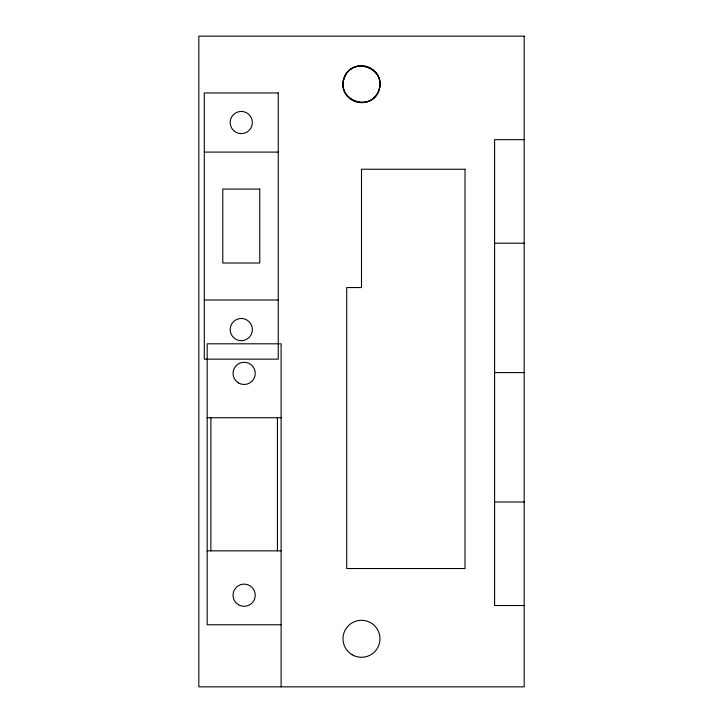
<?xml version="1.0" encoding="UTF-8"?>
<svg xmlns="http://www.w3.org/2000/svg" width="723" height="723" viewBox="0 0 723 723"><rect width="100%" height="100%" fill="white"/><g stroke="black" fill="none" stroke-linecap="round" stroke-linejoin="round"><path stroke-width="1.08" d="M524.175 139.675L494.595 139.675L494.595 605.513L524.175 605.513M204.302 152.101L278.247 152.101M494.595 243.19L524.175 243.19M204.302 299.991L278.247 299.991M494.595 372.589L524.175 372.589M207.176 417.74L281.12 417.74M494.595 501.988L524.175 501.988M207.176 550.845L281.12 550.845M281.12 624.78L207.176 624.78L207.176 343.805L281.12 343.805L281.12 686.85M277.424 417.74L277.424 550.845M210.881 417.74L210.881 550.845M343.642 79.431C337.198 102.549 373.384 112.246 379.358 89.001C385.802 65.874 349.616 56.186 343.642 79.431M344.564 77.198C335.237 99.087 369.552 113.303 378.436 91.225C387.763 69.336 353.448 55.12 344.564 77.198M524.175 36.15L198.825 36.15L198.825 686.85L524.175 686.85L524.175 36.15M278.247 92.951L204.302 92.951L204.302 359.141L278.247 359.141L278.247 92.951M465.025 169.245L361.5 169.245L361.5 287.555L346.715 287.555L346.715 568.54L465.025 568.54L465.025 169.245M259.756 189.074L222.783 189.074L222.783 263.018L259.756 263.018L259.756 189.074M352.255 654.794A18.482 18.482 0 0 0 379.982 638.789A18.482 18.482 0 0 0 352.255 622.774A18.482 18.482 0 0 0 352.255 654.794M348.432 97.289A18.482 18.482 0 0 0 379.358 89.001A18.482 18.482 0 0 0 356.719 66.353A18.482 18.482 0 0 0 348.432 97.289M233.43 337.406A11.089 11.089 0 0 0 251.984 332.435A11.089 11.089 0 0 0 238.4 318.852A11.089 11.089 0 0 0 233.43 337.406M234.505 131.315A11.089 11.089 0 0 0 252.264 123.995A11.089 11.089 0 0 0 237.045 112.273A11.089 11.089 0 0 0 234.505 131.315M238.608 382.982A11.089 11.089 0 0 0 255.246 373.375A11.089 11.089 0 0 0 238.608 363.768A11.089 11.089 0 0 0 238.608 382.982M238.608 604.817A11.089 11.089 0 0 0 255.246 595.21A11.089 11.089 0 0 0 238.608 585.603A11.089 11.089 0 0 0 238.608 604.817"/></g></svg>
